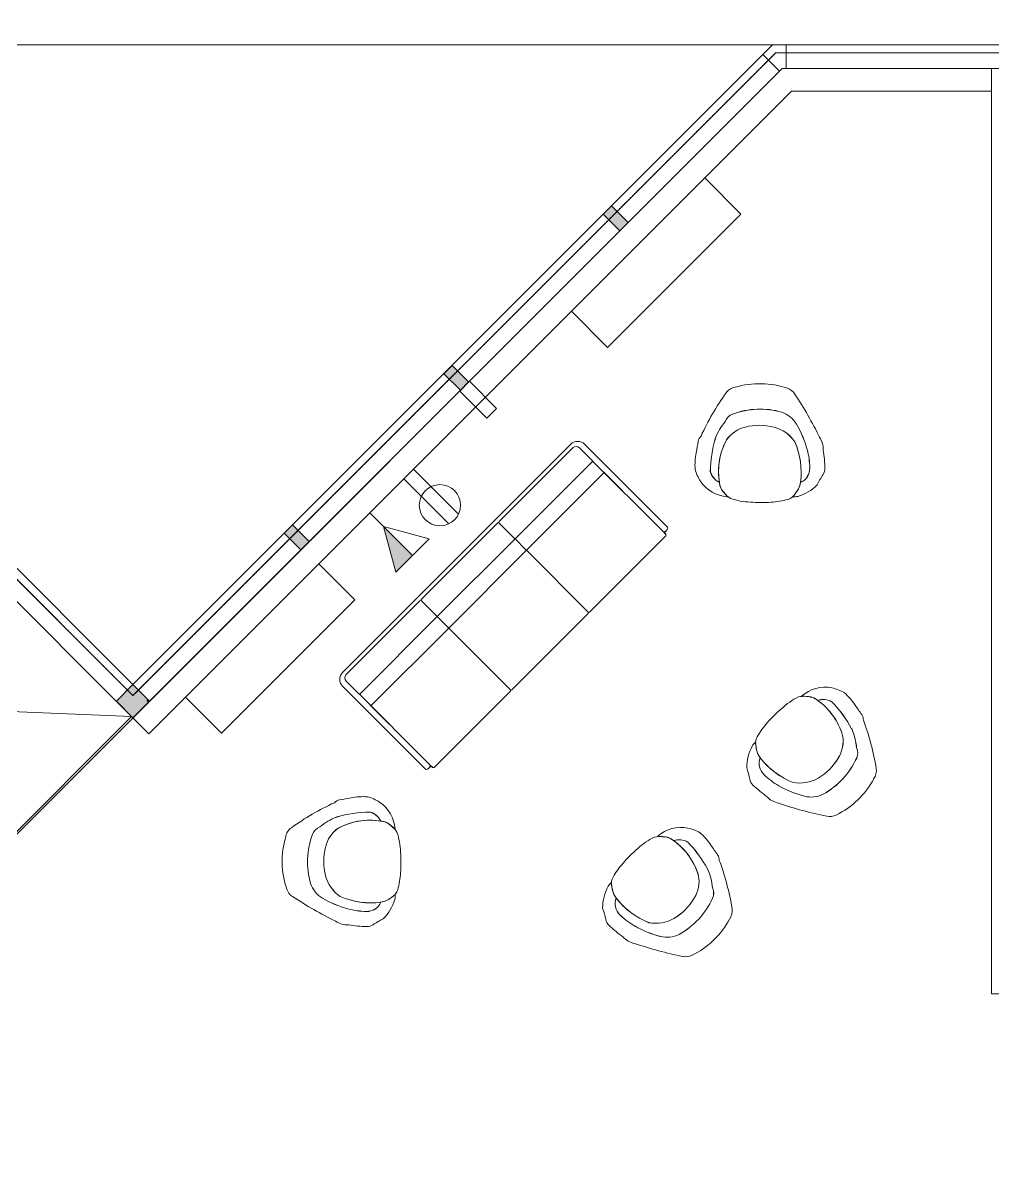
# Model space of a CAD drawing. Header units: inches. Extents: x 1 to 4574, y -953 to 1388.
# Drawn here: x 2421 to 2668, y 91.7 to 385.2 of the extents above; entities that cross this region are included whole.
import ezdxf

# ---------------------------------------------------------------- set-up
doc = ezdxf.new("R2010")
doc.units = ezdxf.units.IN
doc.header["$MEASUREMENT"] = 0
doc.linetypes.add('IMPORT-PHANTOM4', pattern=[0.625, 0.3125, -0.0625, 0.0625, -0.0625, 0.0625, -0.0625])
for name, color, linetype, lineweight in [('-7', 7, 'Continuous', 9), ('3rd Floor Revit Background_dwg', 8, 'Continuous', 9), ('A-ANNO-NOTE', 131, 'Continuous', 20), ('A-Area', 7, 'IMPORT-PHANTOM4', 9), ('A-FLOR', 192, 'Continuous', 9), ('A-WALL', 113, 'Continuous', 50), ('AWAEX', 7, 'Continuous', 9), ('I-FURN', 30, 'Continuous', 9), ('MHV', 7, 'Continuous', 9)]:
    doc.layers.add(name, color=color, linetype=linetype, lineweight=lineweight)

# ---------------------------------------------------------------- blocks, each defined once
blk = doc.blocks.new('Chairs - Lounge 3-553623-3rd Floor New Construction - Tel_Data_Elec Plan')
at = {"layer": 'I-FURN'}
for p, q in [((-41.08, 16.82), (-0.11, 16.82)), ((-14.24, 15.79), (-40.9, 15.79)), ((-14, 9.96), (-14, 15.52)), ((-14, 15.52), (-14, 9.96)), ((13.76, 15.79), (-13.76, 15.79)), ((-0.11, 16.82), (41.08, 16.82)), ((14, 15.52), (14, 9.96)), ((14, 9.96), (14, 15.52)), ((40.9, 15.79), (14.24, 15.79)), ((-43.58, -15.46), (-43.58, 14.32)), ((-42, 14.59), (-42, 10.04)), ((42, 10.04), (42, 14.59)), ((43.58, -15.46), (43.58, 14.32)), ((-42, 9.95), (-42, 9.36)), ((-42, 9.36), (-42, -14.01)), ((-41.81, 9.81), (-41.77, 9.81)), ((-41.77, 9.81), (-14.24, 9.81)), ((-14, 9.96), (-14, 11.26)), ((-14, 9.92), (-14, 5.87)), ((13.76, 9.81), (-13.76, 9.81)), ((14, 11.26), (14, 9.96)), ((14, 9.92), (14, 5.87)), ((14.24, 9.81), (41.77, 9.81)), ((41.77, 9.81), (41.81, 9.81)), ((42, 9.95), (42, 9.36)), ((42, 9.36), (42, -14.01)), ((-42, -0.91), (-42, 5.86)), ((-14.24, 5.7), (-41.76, 5.7)), ((-14, -16.57), (-14, 5.7)), ((13.76, 5.7), (-13.76, 5.7)), ((14, -16.57), (14, 5.7)), ((14.24, 5.7), (41.76, 5.7)), ((42, -0.91), (42, 5.86)), ((-42, -14.01), (-42, -15.42)), ((42, -14.01), (42, -15.42)), ((-43.57, -15.56), (-43.58, -15.46)), ((-43.57, -15.59), (-43.57, -15.56)), ((-43.46, -15.78), (-43.57, -15.59)), ((-43.42, -15.81), (-43.46, -15.78)), ((-43.13, -15.92), (-43.42, -15.81)), ((-42.97, -15.95), (-43.13, -15.92)), ((-42.79, -15.96), (-42.97, -15.95)), ((-42.65, -15.95), (-42.79, -15.96)), ((-42, -15.96), (-42.58, -15.96)), ((-42.05, -15.7), (-42.08, -15.74)), ((-42, -15.46), (-42.05, -15.7)), ((-42, -15.49), (-42, -15.46)), ((-42, -16.57), (-42, -15.56)), ((-42, -16.53), (-42, -15.66)), ((-14.25, -16.82), (-41.75, -16.82)), ((-14, -16.47), (-14, -16.57)), ((-13.75, -16.82), (13.75, -16.82)), ((14, -16.47), (14, -16.57)), ((14.25, -16.82), (41.75, -16.82)), ((42, -15.46), (42.05, -15.7)), ((42, -15.49), (42, -15.46)), ((42, -16.57), (42, -15.56)), ((42, -16.53), (42, -15.66)), ((42, -15.96), (42.58, -15.96)), ((42.05, -15.7), (42.08, -15.74)), ((42.65, -15.95), (42.79, -15.96)), ((42.79, -15.96), (42.97, -15.95)), ((42.97, -15.95), (43.13, -15.92)), ((43.13, -15.92), (43.42, -15.81)), ((43.42, -15.81), (43.46, -15.78)), ((43.46, -15.78), (43.57, -15.59)), ((43.57, -15.56), (43.58, -15.46)), ((43.57, -15.59), (43.57, -15.56))]:
    blk.add_line(p, q, dxfattribs=at)
for centre, radius, start, end in [((-41.08, 14.32), 2.5, 90, 180), ((-40.8, 14.6), 1.2, 94.7804, 180.2243), ((-14.31, 15.49), 0.312, 5.7735, 76.2376), ((-13.69, 15.49), 0.311, 103.7583, 174.9161), ((13.69, 15.49), 0.311, 5.0839, 76.2417), ((14.31, 15.49), 0.312, 103.7623, 174.2266), ((40.8, 14.6), 1.2, 359.7757, 85.2196), ((41.08, 14.32), 2.5, 360, 90), ((-41.79, 10.02), 0.213, 175.1239, 265.0368), ((-14.21, 10.03), 0.225, 263.7642, 340.4727), ((-13.78, 10.03), 0.223, 198.1817, 276.2425), ((13.78, 10.03), 0.223, 263.7575, 341.8183), ((14.21, 10.03), 0.225, 199.5273, 276.2338), ((41.79, 10.02), 0.213, 274.9632, 4.2633), ((-41.77, 5.93), 0.233, 176.7813, 270.9331), ((-14.23, 5.94), 0.242, 269.3155, 344.0737), ((-13.76, 5.94), 0.242, 195.9309, 270.6844), ((13.76, 5.94), 0.242, 269.3156, 344.0691), ((14.23, 5.94), 0.242, 195.9263, 270.6845), ((41.77, 5.93), 0.233, 269.0669, 3.2187), ((-42.65, -15.06), 0.891, 270.1008, 310.2006), ((-41.75, -16.57), 0.25, 180, 269.8995), ((-14.26, -16.56), 0.257, 271.7128, 359.3073), ((-13.74, -16.56), 0.257, 181.1959, 268.3051), ((13.74, -16.56), 0.257, 271.6949, 358.8041), ((14.26, -16.56), 0.257, 180.6927, 268.2872), ((41.75, -16.57), 0.25, 270.1005, 0), ((42.65, -15.06), 0.891, 229.7994, 269.8992)]:
    blk.add_arc(centre, radius, start, end, dxfattribs=at)
blk = doc.blocks.new('Chairs - Lounge 4-553625-3rd Floor New Construction - Tel_Data_Elec Plan')
at = {"layer": 'I-FURN'}
for p, q in [((-9.08, -12.7), (-8.33, -13.61)), ((-8.33, -13.61), (-8.3, -13.64))]:
    blk.add_line(p, q, dxfattribs=at)
for centre, radius, start, end in [((-0.05, -6.51), 21.65, 71.0188, 106.742), ((45.23, -25.8), 66.26, 144.3918, 155.3949), ((-5.77, 10.73), 3.52, 98.3874, 144.3918), ((5.77, 10.42), 3.74, 33.4312, 71.0188), ((-74.25, -42.41), 99.63, 26.1433, 33.4312), ((-5.92, 4.49), 3.1, 110.3529, 160.4376), ((-5.91, 4.48), 3.1, 110.3529, 160.4376), ((0.05, -11.59), 20.25, 74.1406, 110.3529), ((0.05, -11.6), 20.25, 74.1406, 110.3529), ((3.33, 1.33), 6.93, 30.5878, 71.0324), ((3.33, 1.33), 6.93, 30.5878, 71.0324), ((3.77, -4.76), 16.28, 140.8002, 158.494), ((3.78, -4.76), 16.28, 140.8002, 158.494), ((-2, -3.64), 7.89, 102.5049, 145.6069), ((-1.99, -3.64), 7.89, 102.5049, 145.6069), ((-0.06, -9.81), 14.35, 75.2531, 104.7355), ((-0.05, -9.81), 14.35, 75.2531, 104.7355), ((1.2, -4.91), 9.29, 34.3536, 75.0604), ((1.21, -4.91), 9.29, 34.3536, 75.0604), ((-13.03, -8.34), 25.94, 15.0461, 30.5878), ((-13.04, -8.34), 25.94, 15.0461, 30.5878), ((-130.41, 20.01), 116.35, 348.8783, 350.3362), ((-13.42, 0.09), 2.33, 133.1703, 170.3362), ((19.8, -7.82), 32.45, 163.841, 178.866), ((19.81, -7.83), 32.45, 163.841, 178.866), ((6.22, -7.25), 16.79, 151.2669, 192.7111), ((6.22, -7.26), 16.79, 151.2669, 189.3622), ((-9.13, -7.49), 19.63, 352.8428, 23.4985), ((-9.13, -7.5), 19.63, 352.5474, 23.4985), ((10.43, -1.65), 5.7, 358.8768, 33.473), ((-0.26, -5.58), 16.29, 168.8783, 183.7461), ((-6.59, -6.61), 19.28, 0.8133, 15.0461), ((-6.6, -6.61), 19.28, 0.8133, 15.0461), ((-24.87, -7.87), 41.45, 1.9963, 8.4684), ((-6.51, -3.96), 10.37, 194.9898, 213.6359), ((-8.33, -5.99), 4.48, 195.4776, 243.256), ((-8.32, -5.99), 4.48, 195.4776, 243.1464), ((8.68, -6.4), 4.01, 294.5132, 0.8133), ((8.67, -6.39), 4.01, 294.816, 0.8133), ((32.03, -18.99), 19.35, 145.4713, 154.4495), ((13.9, -6.52), 2.66, 325.4713, 1.9963), ((-7.76, -4.79), 8.87, 213.6359, 266.4655), ((-6.26, -9.72), 4.09, 183.7158, 226.5658), ((-3.59, -8.11), 7.16, 203.3216, 236.8804), ((1.35, -7.04), 9.64, 316.6128, 331.4668), ((4.47, -9.06), 5.94, 318.1987, 351.4746), ((6.49, -2.59), 11.41, 286.059, 315.1062), ((5.74, -9.43), 4.65, 331.4668, 352.5282), ((-1.92, 2.36), 17.39, 251.2811, 268.2874), ((1.79, 4.76), 19.82, 272.9374, 285.6493), ((6.23, -11.27), 3.19, 286.597, 326.7992), ((8.74, -10.4), 3.28, 263.4518, 286.059), ((0.28, 18.78), 33.92, 265.4045, 274.2799)]:
    blk.add_arc(centre, radius, start, end, dxfattribs=at)
blk = doc.blocks.new('Chairs - Lounge 4-1530787-3rd Floor New Construction - Tel_Data_Elec Plan')
at = {"layer": 'I-FURN'}
for p, q in [((-9.08, 12.7), (-8.33, 13.61)), ((-8.33, 13.61), (-8.3, 13.64))]:
    blk.add_line(p, q, dxfattribs=at)
for centre, radius, start, end in [((-1.92, -2.36), 17.39, 91.7126, 108.7189), ((0.28, -18.78), 33.92, 85.7201, 94.5955), ((1.79, -4.76), 19.82, 74.3507, 87.0626), ((-7.76, 4.79), 8.87, 93.5345, 146.3641), ((-6.26, 9.72), 4.09, 133.4342, 176.2842), ((-3.59, 8.11), 7.16, 123.1196, 156.6784), ((6.23, 11.27), 3.19, 33.2008, 73.403), ((8.74, 10.4), 3.28, 73.941, 96.5482), ((1.35, 7.04), 9.64, 28.5332, 43.3872), ((4.47, 9.06), 5.94, 8.5254, 41.8013), ((6.49, 2.59), 11.41, 44.8938, 73.941), ((-6.51, 3.96), 10.37, 146.3641, 165.0102), ((-8.33, 5.99), 4.48, 116.744, 164.5224), ((-8.32, 5.99), 4.48, 116.8536, 164.5224), ((6.22, 7.25), 16.79, 167.2889, 208.7331), ((6.22, 7.26), 16.79, 170.6378, 208.7331), ((-9.13, 7.49), 19.63, 336.5015, 7.1572), ((-9.13, 7.5), 19.63, 336.5015, 7.4526), ((5.74, 9.43), 4.65, 7.4718, 28.5332), ((8.68, 6.4), 4.01, 359.1867, 65.4868), ((8.67, 6.39), 4.01, 359.1867, 65.184), ((32.03, 18.99), 19.35, 205.5505, 214.5287), ((-0.26, 5.58), 16.29, 176.2539, 191.1217), ((19.8, 7.82), 32.45, 181.134, 196.159), ((19.81, 7.83), 32.45, 181.134, 196.159), ((-6.59, 6.61), 19.28, 344.9539, 359.1867), ((-6.6, 6.61), 19.28, 344.9539, 359.1867), ((13.9, 6.52), 2.66, 358.0037, 34.5287), ((-24.87, 7.87), 41.45, 351.5316, 358.0037), ((-130.41, -20.01), 116.35, 9.6638, 11.1217), ((-13.03, 8.34), 25.94, 329.4122, 344.9539), ((-13.04, 8.34), 25.94, 329.4122, 344.9539), ((10.43, 1.65), 5.7, 326.527, 1.1232), ((-13.42, -0.09), 2.33, 189.6638, 226.8297), ((45.23, 25.8), 66.26, 204.6051, 215.6082), ((3.77, 4.76), 16.28, 201.506, 219.1998), ((3.78, 4.76), 16.28, 201.506, 219.1998), ((-2, 3.64), 7.89, 214.3931, 257.4951), ((-1.99, 3.64), 7.89, 214.3931, 257.4951), ((1.2, 4.91), 9.29, 284.9396, 325.6464), ((1.21, 4.91), 9.29, 284.9396, 325.6464), ((-74.25, 42.41), 99.63, 326.5688, 333.8567), ((-5.92, -4.49), 3.1, 199.5624, 249.6471), ((-5.91, -4.48), 3.1, 199.5624, 249.6471), ((-0.06, 9.81), 14.35, 255.2645, 284.7469), ((-0.05, 9.81), 14.35, 255.2645, 284.7469), ((3.33, -1.33), 6.93, 288.9676, 329.4122), ((3.33, -1.33), 6.93, 288.9676, 329.4122), ((0.05, 11.59), 20.25, 249.6471, 285.8594), ((0.05, 11.6), 20.25, 249.6471, 285.8594), ((-5.77, -10.73), 3.52, 215.6082, 261.6126), ((-0.05, 6.51), 21.65, 253.258, 288.9812), ((5.77, -10.42), 3.74, 288.9812, 326.5688)]:
    blk.add_arc(centre, radius, start, end, dxfattribs=at)
blk = doc.blocks.new('3rd Floor Revit Background_dwg__O81-2904038-3rd Floor New Construction - Tel_Data_Elec Plan')
at = {"layer": '-7', "flags": 128}
blk.add_lwpolyline([(-0.167, 0.228), (0.123, 0.228), (0.123, -0.272), (0.04, -0.272), (-0.019, -0.331), (-0.373, 0.022)], close=True, dxfattribs=at)
blk = doc.blocks.new('3rd Floor Revit Background_dwg-1506769-3rd Floor New Construction - Tel_Data_Elec Plan')
at = {"layer": 'AWAEX'}
for points in [[(695.41, 332.36), (697.53, 334.48), (693.3, 338.71), (691.17, 336.59)], [(654.77, 291.73), (650.54, 295.96), (652.66, 298.08), (656.89, 293.85)], [(614.14, 251.1), (609.91, 255.33), (612.03, 257.45), (616.26, 253.22)], [(571.4, 208.33), (575.64, 212.57), (571.4, 216.82), (567.16, 212.57)]]:
    blk.add_hatch(color=256, dxfattribs=at).paths.add_polyline_path(points, flags=0)
at = {"layer": 'A-Area', "flags": 128}
for points in [[(1884.9, 180.92), (1805.75, 260.07), (1767.28, 260.07), (1767.28, 298.53), (1688.13, 377.68), (735.1, 377.68), (571.4, 213.99), (494.75, 290.64), (524.68, 320.57), (524.68, 419.78), (401.76, 542.7), (362.39, 542.7), (362.39, 582.06), (243.34, 701.12), (204.04, 701.12), (204.04, 740.42), (84.92, 859.54), (45.55, 859.54), (45.55, 898.9), (-441.32, 1385.78), (-666.56, 1385.78), (-745.3, 1307.04), (-745.3, 1267.7), (-784.64, 1267.7), (-863.31, 1189.03), (-863.31, 289.89), (-745.28, 171.87), (-705.91, 171.87), (-705.91, 132.5), (-587.52, 14.1), (-548.15, 14.1), (-548.15, -25.26), (-39.5, -533.91), (-0.12, -533.91), (-0.12, -573.29), (115.81, -689.22), (514.38, -689.22), (542.18, -661.42), (569.98, -689.22), (1686.6, -689.22), (1766.06, -609.77), (1766.06, -570.38), (1805.44, -570.38), (1884.9, -490.93), (1884.9, 180.92)], [(-745.3, 1267.7), (-745.3, 1307.04), (-666.56, 1385.78), (-441.32, 1385.78), (45.55, 898.9), (45.55, 859.54), (84.92, 859.54), (204.04, 740.42), (204.04, 701.12), (243.34, 701.12), (362.39, 582.06), (362.39, 542.7), (401.76, 542.7), (524.68, 419.78), (524.68, 320.57), (494.75, 290.64), (571.4, 213.99), (735.1, 377.68), (1688.13, 377.68), (1767.28, 298.53), (1767.28, 260.07), (1805.75, 260.07), (1884.9, 180.92), (1884.9, -490.93), (1805.44, -570.38), (1766.06, -570.38), (1766.06, -609.77), (1686.6, -689.22), (569.98, -689.22), (542.18, -661.42), (514.38, -689.22), (231.68, -689.22)]]:
    blk.add_lwpolyline(points, dxfattribs=at)
at = {"layer": 'AWAEX'}
for p, q in [((1688.96, 379.68), (526.68, 379.68)), ((735.1, 377.68), (571.4, 213.99)), ((1686.16, 377.68), (735.1, 377.68)), ((736.75, 373.68), (571.4, 208.33)), ((790.09, 373.68), (736.75, 373.68)), ((790.09, 367.93), (739.14, 367.93)), ((693.3, 338.71), (691.17, 336.59)), ((697.53, 334.48), (693.3, 338.71)), ((691.17, 336.59), (695.41, 332.36)), ((695.41, 332.36), (697.53, 334.48)), ((650.54, 295.96), (652.66, 298.08)), ((652.66, 298.08), (656.89, 293.85)), ((654.77, 291.73), (650.54, 295.96)), ((656.89, 293.85), (654.77, 291.73)), ((609.91, 255.33), (612.03, 257.45)), ((612.03, 257.45), (616.26, 253.22)), ((614.14, 251.1), (609.91, 255.33)), ((616.26, 253.22), (614.14, 251.1)), ((571.4, 216.82), (567.16, 212.57)), ((575.64, 212.57), (571.4, 216.82)), ((567.16, 212.57), (571.4, 208.33)), ((571.4, 208.33), (575.64, 212.57)), ((575.35, 212.28), (574.93, 212.84))]:
    blk.add_line(p, q, dxfattribs=at)
at = {"layer": 'AWAEX', "flags": 128}
for points in [[(734.27, 379.68), (571.4, 216.82), (497.58, 290.64), (526.68, 319.74), (526.68, 420.61), (402.59, 544.7), (364.39, 544.7), (364.39, 582.89)], [(739.14, 367.93), (575.47, 204.27), (485.03, 294.71), (512.68, 322.36), (512.68, 414.81), (435.42, 492.07)], [(524.68, 417.13), (524.68, 320.57), (494.75, 290.64), (571.4, 213.99)], [(569.16, -691.22), (1687.43, -691.22), (1768.06, -610.6), (1768.06, -572.38), (1806.27, -572.38), (1886.9, -491.76), (1886.9, 181.74), (1806.57, 262.07), (1769.28, 262.07), (1769.28, 299.36), (1688.96, 379.68), (734.27, 379.68)], [(503.16, 140.77), (571.06, 208.67), (413.66, 215.2), (489.09, 290.64), (503.16, 140.77), (417.66, 140.77)]]:
    blk.add_lwpolyline(points, dxfattribs=at)
blk.add_lwpolyline([(661.5, 284.64), (663.98, 287.12), (657.07, 294.03), (654.6, 291.55)], close=True, dxfattribs=at)
at = {"layer": 'MHV', "flags": 128}
for points in [[(717, 345.8), (683.06, 311.85), (692.25, 302.66), (726.19, 336.6)], [(618.72, 247.53), (584.78, 213.59), (593.98, 204.39), (627.92, 238.34)]]:
    blk.add_lwpolyline(points, close=True, dxfattribs=at)
at = {"xscale": 12, "yscale": 12, "zscale": 12}
blk.add_blockref('3rd Floor Revit Background_dwg__O81-2904038-3rd Floor New Construction - Tel_Data_Elec Plan', (736.28, 376.96), dxfattribs=at)

msp = doc.modelspace()

# ---------------------------------------------------------------- hatches: boundary and pattern name
at = {"layer": 'A-ANNO-NOTE', "lineweight": 9}
msp.add_hatch(color=256, dxfattribs=at).paths.add_polyline_path([(2515.93, 245.4), (2520.17, 249.65), (2512.78, 257.04)], flags=0)

# ---------------------------------------------------------------- linework, layer by layer
at = {"layer": 'A-ANNO-NOTE'}
for p, q in [((2520.43, 271.65), (2531.88, 260.2)), ((2517.97, 269.19), (2529.42, 257.73)), ((2509.3, 260.52), (2520.17, 249.65)), ((2520.17, 249.65), (2512.78, 257.04)), ((2512.78, 257.04), (2515.93, 245.4)), ((2512.78, 257.04), (2524.42, 253.89)), ((2512.78, 257.04), (2515.93, 245.4)), ((2515.93, 245.4), (2524.42, 253.89)), ((2515.93, 245.4), (2520.17, 249.65))]:
    msp.add_line(p, q, dxfattribs=at)
msp.add_circle((2527.15, 262.47), 5.25, dxfattribs=at)
at = {"layer": 'A-FLOR', "lineweight": 13}
for p, q in [((2614.33, 373.68), (2381.41, 140.77)), ((2667.66, 373.68), (2614.33, 373.68))]:
    msp.add_line(p, q, dxfattribs=at)
at = {"layer": 'A-WALL', "color": 250, "lineweight": 20}
for p, q in [((2667.66, 373.68), (2667.66, 138.04)), ((2671.66, 373.68), (2667.66, 373.68)), ((2667.66, 138.04), (2678.66, 138.04))]:
    msp.add_line(p, q, dxfattribs=at)

# ---------------------------------------------------------------- block references
at = {"layer": '3rd Floor Revit Background_dwg', "color": 7}
msp.add_blockref('3rd Floor Revit Background_dwg-1506769-3rd Floor New Construction - Tel_Data_Elec Plan', (1877.58, 0), dxfattribs=at)
at = {"layer": 'I-FURN'}
msp.add_blockref('Chairs - Lounge 4-553625-3rd Floor New Construction - Tel_Data_Elec Plan', (2608.66, 278.28), dxfattribs=at)
for name, p, rotation in [('Chairs - Lounge 3-553623-3rd Floor New Construction - Tel_Data_Elec Plan', (2543.31, 237.06), 45.00000000000013), ('Chairs - Lounge 4-553625-3rd Floor New Construction - Tel_Data_Elec Plan', (2623.12, 198.38), 224.9999999999998), ('Chairs - Lounge 4-1530787-3rd Floor New Construction - Tel_Data_Elec Plan', (2502.09, 171.71), 269.9999999999998), ('Chairs - Lounge 4-553625-3rd Floor New Construction - Tel_Data_Elec Plan', (2586.42, 162.68), 224.9999999999998)]:
    msp.add_blockref(name, p, dxfattribs=dict(at, rotation=rotation))

doc.saveas('drawing.dxf')
